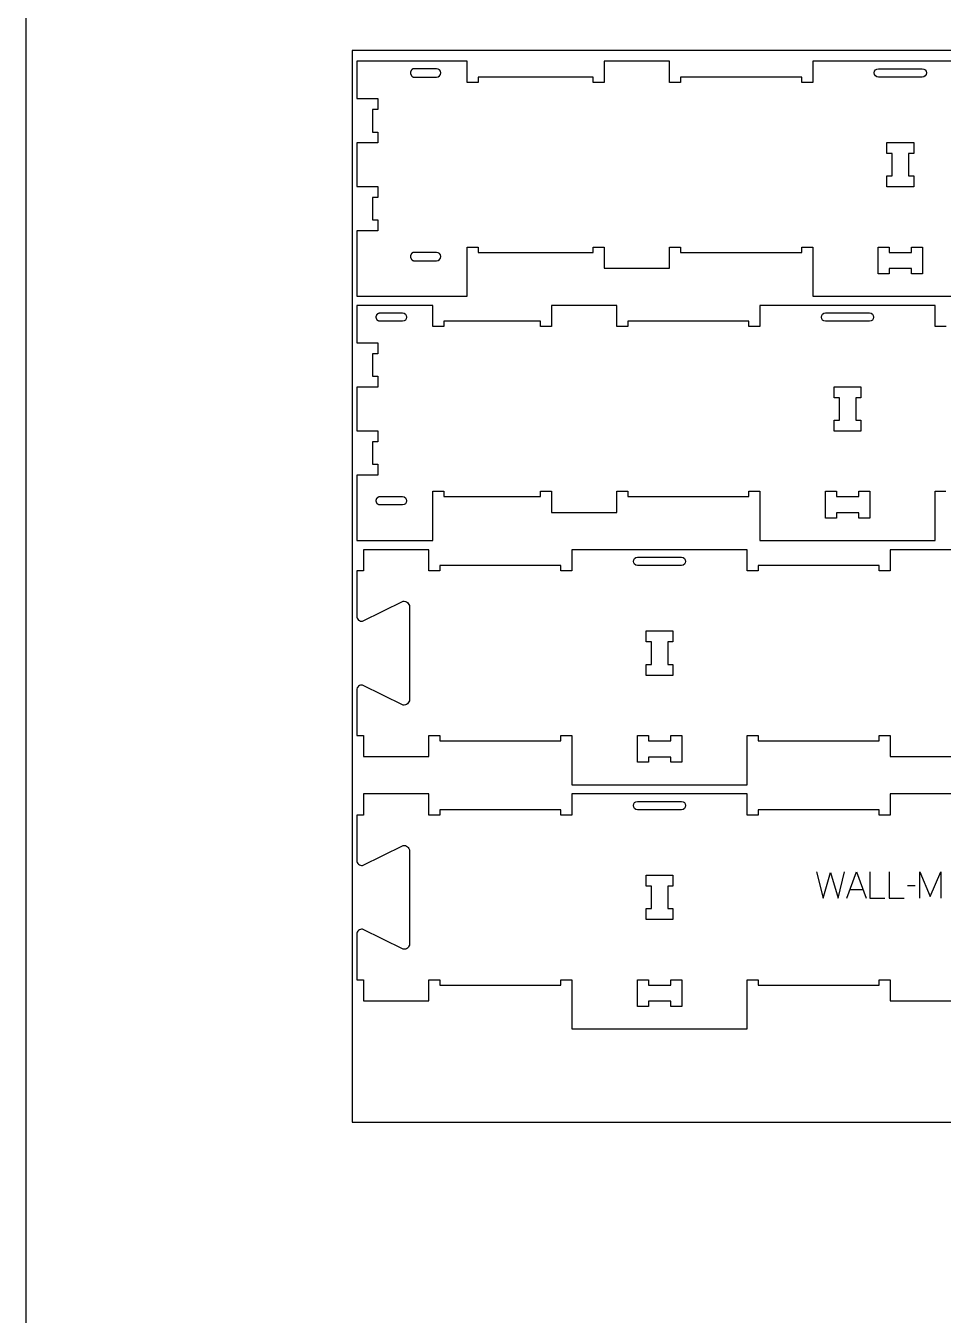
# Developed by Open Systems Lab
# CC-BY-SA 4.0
# Model space of a CAD drawing. Extents: x 0 to 4485, y 0 to 10771.
# Drawn here: x 0 to 1045, y 2810 to 4278 of the extents above; entities that cross this region are included whole.
import ezdxf

# ---------------------------------------------------------------- set-up
doc = ezdxf.new("R2010")
doc.units = 0
for name, color, linetype in [('0_SHEET_SPRUCEPLY_2440X122', 1, 'CONTINUOUS'), ('1_ANYTOOL_1MMDEEP_LABELS_S', 2, 'CONTINUOUS'), ('3_ANYTOOL_CUTTHROUGH_INSID', 4, 'CONTINUOUS'), ('4_ANYTOOL_CUTTHROUGH_OUTSI', 5, 'CONTINUOUS'), ('DONOTCUT', 7, 'CONTINUOUS')]:
    doc.layers.add(name, color=color, linetype=linetype)

msp = doc.modelspace()

# ---------------------------------------------------------------- linework, layer by layer
at = {"layer": '0_SHEET_SPRUCEPLY_2440X122'}
msp.add_lwpolyline([(371.7, 4249.4), (371.7, 3029.4), (2811.7, 3029.4), (2811.7, 4249.4)], close=True, dxfattribs=at)
at = {"layer": '1_ANYTOOL_1MMDEEP_LABELS_S', "color": 2}
for points in [[(900.4, 3314.6), (908.1, 3284.6), (916.5, 3313.7), (925, 3284.6), (932.5, 3314.6)], [(935.1, 3284.6), (946, 3314.6), (957, 3284.6)], [(961.3, 3314.6), (961.3, 3284.6), (978.4, 3284.6)], [(983.1, 3314.6), (983.1, 3284.6), (1000.2, 3284.6)], [(1018, 3284.6), (1018, 3314.6), (1030, 3286.3), (1042, 3314.5), (1042, 3284.6)], [(938.6, 3294.2), (953.5, 3294.2)], [(1012.9, 3298.5), (1004.1, 3298.4)]]:
    msp.add_lwpolyline(points, dxfattribs=at)
at = {"layer": '3_ANYTOOL_CUTTHROUGH_INSID', "color": 4}
for points in [[(467.9, 4228.6), (442.2, 4228.6), (442.1, 4228.6), (442, 4228.6), (441.9, 4228.6), (441.8, 4228.6), (441.7, 4228.6), (441.6, 4228.6), (441.5, 4228.5), (441.4, 4228.5), (441.3, 4228.5), (441.2, 4228.5), (441.1, 4228.4), (441, 4228.4), (440.9, 4228.4), (440.8, 4228.3), (440.7, 4228.3), (440.6, 4228.3), (440.5, 4228.2), (440.4, 4228.2), (440.3, 4228.1), (440.2, 4228.1), (440.1, 4228), (440.1, 4227.9), (440, 4227.9), (439.9, 4227.8), (439.8, 4227.7), (439.7, 4227.7), (439.6, 4227.6), (439.6, 4227.5), (439.5, 4227.4), (439.4, 4227.3), (439.3, 4227.3), (439.3, 4227.2), (439.2, 4227.1), (439.1, 4227), (439.1, 4226.9), (439, 4226.8), (438.9, 4226.7), (438.9, 4226.6), (438.8, 4226.5), (438.8, 4226.4), (438.7, 4226.3), (438.7, 4226.2), (438.6, 4226.1), (438.6, 4226), (438.5, 4225.9), (438.5, 4225.8), (438.5, 4225.7), (438.4, 4225.6), (438.4, 4225.5), (438.4, 4225.4), (438.3, 4225.3), (438.3, 4225.2), (438.3, 4225), (438.3, 4224.9), (438.2, 4224.8), (438.2, 4224.7), (438.2, 4224.6), (438.2, 4224.5), (438.2, 4224.4), (438.2, 4224.3), (438.2, 4224.2), (438.2, 4224.1), (438.2, 4224), (438.2, 4223.9), (438.2, 4223.8), (438.2, 4223.6), (438.2, 4223.5), (438.2, 4223.4), (438.2, 4223.3), (438.2, 4223.2), (438.2, 4223.1), (438.2, 4223), (438.2, 4222.9), (438.3, 4222.8), (438.3, 4222.7), (438.3, 4222.6), (438.3, 4222.5), (438.4, 4222.4), (438.4, 4222.2), (438.4, 4222.1), (438.5, 4222), (438.5, 4221.9), (438.5, 4221.8), (438.6, 4221.7), (438.6, 4221.6), (438.7, 4221.5), (438.7, 4221.4), (438.8, 4221.3), (438.8, 4221.2), (438.9, 4221.1), (438.9, 4221), (439, 4220.9), (439.1, 4220.8), (439.1, 4220.7), (439.2, 4220.6), (439.3, 4220.5), (439.3, 4220.5), (439.4, 4220.4), (439.5, 4220.3), (439.6, 4220.2), (439.6, 4220.1), (439.7, 4220.1), (439.8, 4220), (439.9, 4219.9), (440, 4219.9), (440.1, 4219.8), (440.1, 4219.7), (440.2, 4219.7), (440.3, 4219.6), (440.4, 4219.6), (440.5, 4219.5), (440.6, 4219.5), (440.7, 4219.4), (440.8, 4219.4), (440.9, 4219.3), (441, 4219.3), (441.1, 4219.3), (441.2, 4219.2), (441.3, 4219.2), (441.4, 4219.2), (441.5, 4219.2), (441.6, 4219.2), (441.7, 4219.1), (441.8, 4219.1), (441.9, 4219.1), (442, 4219.1), (442.1, 4219.1), (442.2, 4219.1), (467.9, 4219.1, 1)], [(971, 4228.6), (1021, 4228.6, -1), (1021, 4219.1), (971, 4219.1, -1)], [(467.9, 4010.1, 1), (467.9, 4019.6), (442.2, 4019.6), (442.1, 4019.6), (442, 4019.6), (441.9, 4019.6), (441.8, 4019.6), (441.7, 4019.6), (441.6, 4019.6), (441.5, 4019.5), (441.4, 4019.5), (441.3, 4019.5), (441.2, 4019.5), (441.1, 4019.4), (441, 4019.4), (440.9, 4019.4), (440.8, 4019.3), (440.7, 4019.3), (440.6, 4019.3), (440.5, 4019.2), (440.4, 4019.2), (440.3, 4019.1), (440.2, 4019.1), (440.1, 4019), (440.1, 4018.9), (440, 4018.9), (439.9, 4018.8), (439.8, 4018.7), (439.7, 4018.7), (439.6, 4018.6), (439.6, 4018.5), (439.5, 4018.4), (439.4, 4018.3), (439.3, 4018.3), (439.3, 4018.2), (439.2, 4018.1), (439.1, 4018), (439.1, 4017.9), (439, 4017.8), (438.9, 4017.7), (438.9, 4017.6), (438.8, 4017.5), (438.8, 4017.4), (438.7, 4017.3), (438.7, 4017.2), (438.6, 4017.1), (438.6, 4017), (438.5, 4016.9), (438.5, 4016.8), (438.5, 4016.7), (438.4, 4016.6), (438.4, 4016.5), (438.4, 4016.4), (438.3, 4016.3), (438.3, 4016.2), (438.3, 4016), (438.3, 4015.9), (438.2, 4015.8), (438.2, 4015.7), (438.2, 4015.6), (438.2, 4015.5), (438.2, 4015.4), (438.2, 4015.3), (438.2, 4015.2), (438.2, 4015.1), (438.2, 4015), (438.2, 4014.9), (438.2, 4014.8), (438.2, 4014.6), (438.2, 4014.5), (438.2, 4014.4), (438.2, 4014.3), (438.2, 4014.2), (438.2, 4014.1), (438.2, 4014), (438.2, 4013.9), (438.3, 4013.8), (438.3, 4013.7), (438.3, 4013.6), (438.3, 4013.5), (438.4, 4013.4), (438.4, 4013.2), (438.4, 4013.1), (438.5, 4013), (438.5, 4012.9), (438.5, 4012.8), (438.6, 4012.7), (438.6, 4012.6), (438.7, 4012.5), (438.7, 4012.4), (438.8, 4012.3), (438.8, 4012.2), (438.9, 4012.1), (438.9, 4012), (439, 4011.9), (439.1, 4011.8), (439.1, 4011.7), (439.2, 4011.6), (439.3, 4011.5), (439.3, 4011.5), (439.4, 4011.4), (439.5, 4011.3), (439.6, 4011.2), (439.6, 4011.1), (439.7, 4011.1), (439.8, 4011), (439.9, 4010.9), (440, 4010.9), (440.1, 4010.8), (440.1, 4010.7), (440.2, 4010.7), (440.3, 4010.6), (440.4, 4010.6), (440.5, 4010.5), (440.6, 4010.5), (440.7, 4010.4), (440.8, 4010.4), (440.9, 4010.3), (441, 4010.3), (441.1, 4010.3), (441.2, 4010.2), (441.3, 4010.2), (441.4, 4010.2), (441.5, 4010.2), (441.6, 4010.2), (441.7, 4010.1), (441.8, 4010.1), (441.9, 4010.1), (442, 4010.1), (442.1, 4010.1), (442.2, 4010.1)], [(428.9, 3950.6, -1), (428.9, 3941.1), (403.2, 3941.1), (403.1, 3941.1), (403, 3941.1), (402.9, 3941.1), (402.8, 3941.1), (402.7, 3941.1), (402.6, 3941.2), (402.5, 3941.2), (402.4, 3941.2), (402.3, 3941.2), (402.2, 3941.2), (402.1, 3941.3), (402, 3941.3), (401.9, 3941.3), (401.8, 3941.4), (401.7, 3941.4), (401.6, 3941.5), (401.5, 3941.5), (401.4, 3941.6), (401.3, 3941.6), (401.2, 3941.7), (401.2, 3941.7), (401.1, 3941.8), (401, 3941.9), (400.9, 3941.9), (400.8, 3942), (400.7, 3942.1), (400.6, 3942.1), (400.6, 3942.2), (400.5, 3942.3), (400.4, 3942.4), (400.3, 3942.5), (400.3, 3942.5), (400.2, 3942.6), (400.1, 3942.7), (400.1, 3942.8), (400, 3942.9), (399.9, 3943), (399.9, 3943.1), (399.8, 3943.2), (399.8, 3943.3), (399.7, 3943.4), (399.7, 3943.5), (399.6, 3943.6), (399.6, 3943.7), (399.5, 3943.8), (399.5, 3943.9), (399.5, 3944), (399.4, 3944.1), (399.4, 3944.2), (399.4, 3944.4), (399.3, 3944.5), (399.3, 3944.6), (399.3, 3944.7), (399.3, 3944.8), (399.2, 3944.9), (399.2, 3945), (399.2, 3945.1), (399.2, 3945.2), (399.2, 3945.3), (399.2, 3945.4), (399.2, 3945.5), (399.2, 3945.6), (399.2, 3945.8), (399.2, 3945.9), (399.2, 3946), (399.2, 3946.1), (399.2, 3946.2), (399.2, 3946.3), (399.2, 3946.4), (399.2, 3946.5), (399.2, 3946.6), (399.2, 3946.7), (399.2, 3946.8), (399.3, 3946.9), (399.3, 3947), (399.3, 3947.2), (399.3, 3947.3), (399.4, 3947.4), (399.4, 3947.5), (399.4, 3947.6), (399.5, 3947.7), (399.5, 3947.8), (399.5, 3947.9), (399.6, 3948), (399.6, 3948.1), (399.7, 3948.2), (399.7, 3948.3), (399.8, 3948.4), (399.8, 3948.5), (399.9, 3948.6), (399.9, 3948.7), (400, 3948.8), (400.1, 3948.9), (400.1, 3949), (400.2, 3949.1), (400.3, 3949.2), (400.3, 3949.3), (400.4, 3949.3), (400.5, 3949.4), (400.6, 3949.5), (400.6, 3949.6), (400.7, 3949.7), (400.8, 3949.7), (400.9, 3949.8), (401, 3949.9), (401.1, 3949.9), (401.2, 3950), (401.2, 3950.1), (401.3, 3950.1), (401.4, 3950.2), (401.5, 3950.2), (401.6, 3950.3), (401.7, 3950.3), (401.8, 3950.3), (401.9, 3950.4), (402, 3950.4), (402.1, 3950.4), (402.2, 3950.5), (402.3, 3950.5), (402.4, 3950.5), (402.5, 3950.5), (402.6, 3950.6), (402.7, 3950.6), (402.8, 3950.6), (402.9, 3950.6), (403, 3950.6), (403.1, 3950.6), (403.2, 3950.6)], [(910.8, 3950.6), (960.8, 3950.6, -1), (960.8, 3941.1), (910.8, 3941.1, -1)], [(428.9, 3732.1), (403.2, 3732.1), (403.1, 3732.1), (403, 3732.1), (402.9, 3732.1), (402.8, 3732.1), (402.7, 3732.1), (402.6, 3732.2), (402.5, 3732.2), (402.4, 3732.2), (402.3, 3732.2), (402.2, 3732.2), (402.1, 3732.3), (402, 3732.3), (401.9, 3732.3), (401.8, 3732.4), (401.7, 3732.4), (401.6, 3732.5), (401.5, 3732.5), (401.4, 3732.6), (401.3, 3732.6), (401.2, 3732.7), (401.2, 3732.7), (401.1, 3732.8), (401, 3732.9), (400.9, 3732.9), (400.8, 3733), (400.7, 3733.1), (400.6, 3733.1), (400.6, 3733.2), (400.5, 3733.3), (400.4, 3733.4), (400.3, 3733.5), (400.3, 3733.5), (400.2, 3733.6), (400.1, 3733.7), (400.1, 3733.8), (400, 3733.9), (399.9, 3734), (399.9, 3734.1), (399.8, 3734.2), (399.8, 3734.3), (399.7, 3734.4), (399.7, 3734.5), (399.6, 3734.6), (399.6, 3734.7), (399.5, 3734.8), (399.5, 3734.9), (399.5, 3735), (399.4, 3735.1), (399.4, 3735.2), (399.4, 3735.4), (399.3, 3735.5), (399.3, 3735.6), (399.3, 3735.7), (399.3, 3735.8), (399.2, 3735.9), (399.2, 3736), (399.2, 3736.1), (399.2, 3736.2), (399.2, 3736.3), (399.2, 3736.4), (399.2, 3736.5), (399.2, 3736.6), (399.2, 3736.8), (399.2, 3736.9), (399.2, 3737), (399.2, 3737.1), (399.2, 3737.2), (399.2, 3737.3), (399.2, 3737.4), (399.2, 3737.5), (399.2, 3737.6), (399.2, 3737.7), (399.2, 3737.8), (399.3, 3737.9), (399.3, 3738), (399.3, 3738.2), (399.3, 3738.3), (399.4, 3738.4), (399.4, 3738.5), (399.4, 3738.6), (399.5, 3738.7), (399.5, 3738.8), (399.5, 3738.9), (399.6, 3739), (399.6, 3739.1), (399.7, 3739.2), (399.7, 3739.3), (399.8, 3739.4), (399.8, 3739.5), (399.9, 3739.6), (399.9, 3739.7), (400, 3739.8), (400.1, 3739.9), (400.1, 3740), (400.2, 3740.1), (400.3, 3740.2), (400.3, 3740.3), (400.4, 3740.3), (400.5, 3740.4), (400.6, 3740.5), (400.6, 3740.6), (400.7, 3740.7), (400.8, 3740.7), (400.9, 3740.8), (401, 3740.9), (401.1, 3740.9), (401.2, 3741), (401.2, 3741.1), (401.3, 3741.1), (401.4, 3741.2), (401.5, 3741.2), (401.6, 3741.3), (401.7, 3741.3), (401.8, 3741.3), (401.9, 3741.4), (402, 3741.4), (402.1, 3741.4), (402.2, 3741.5), (402.3, 3741.5), (402.4, 3741.5), (402.5, 3741.5), (402.6, 3741.6), (402.7, 3741.6), (402.8, 3741.6), (402.9, 3741.6), (403, 3741.6), (403.1, 3741.6), (403.2, 3741.6), (428.9, 3741.6, -1)], [(696.7, 3672.6), (746.7, 3672.6, -1), (746.7, 3663.1), (696.7, 3663.1, -1)], [(696.7, 3394.6), (746.7, 3394.6, -1), (746.7, 3385.1), (696.7, 3385.1, -1)]]:
    msp.add_lwpolyline(points, format="xyb", close=True, dxfattribs=at)
for points in [[(986.7, 4106.6), (986.7, 4132.1), (980.7, 4132.1), (980.7, 4144.6), (1011.2, 4144.6), (1011.2, 4132.1), (1005.2, 4132.1), (1005.2, 4106.6), (1011.2, 4106.6), (1011.2, 4094.1), (980.7, 4094.1), (980.7, 4106.6)], [(1008.7, 4001.1), (983.2, 4001.1), (983.2, 3995.1), (970.7, 3995.1), (970.7, 4025.6), (983.2, 4025.6), (983.2, 4019.6), (1008.7, 4019.6), (1008.7, 4025.6), (1021.2, 4025.6), (1021.2, 3995.1), (1008.7, 3995.1)], [(926.6, 3828.6), (926.6, 3854.1), (920.6, 3854.1), (920.6, 3866.6), (951.1, 3866.6), (951.1, 3854.1), (945.1, 3854.1), (945.1, 3828.6), (951.1, 3828.6), (951.1, 3816.1), (920.6, 3816.1), (920.6, 3828.6)], [(948.6, 3723.1), (923.1, 3723.1), (923.1, 3717.1), (910.6, 3717.1), (910.6, 3747.6), (923.1, 3747.6), (923.1, 3741.6), (948.6, 3741.6), (948.6, 3747.6), (961.1, 3747.6), (961.1, 3717.1), (948.6, 3717.1)], [(712.5, 3550.6), (712.5, 3576.1), (706.5, 3576.1), (706.5, 3588.6), (737, 3588.6), (737, 3576.1), (731, 3576.1), (731, 3550.6), (737, 3550.6), (737, 3538.1), (706.5, 3538.1), (706.5, 3550.6)], [(734.5, 3445.1), (709, 3445.1), (709, 3439.1), (696.5, 3439.1), (696.5, 3469.6), (709, 3469.6), (709, 3463.6), (734.5, 3463.6), (734.5, 3469.6), (747, 3469.6), (747, 3439.1), (734.5, 3439.1)], [(712.5, 3272.6), (712.5, 3298.1), (706.5, 3298.1), (706.5, 3310.6), (737, 3310.6), (737, 3298.1), (731, 3298.1), (731, 3272.6), (737, 3272.6), (737, 3260.1), (706.5, 3260.1), (706.5, 3272.6)], [(734.5, 3167.1), (709, 3167.1), (709, 3161.1), (696.5, 3161.1), (696.5, 3191.6), (709, 3191.6), (709, 3185.6), (734.5, 3185.6), (734.5, 3191.6), (747, 3191.6), (747, 3161.1), (734.5, 3161.1)]]:
    msp.add_lwpolyline(points, close=True, dxfattribs=at)
at = {"layer": '4_ANYTOOL_CUTTHROUGH_OUTSI', "color": 5}
for points in [[(1095.7, 4237.1), (896.2, 4237.1), (896.2, 4213.1), (883.7, 4213.1), (883.7, 4219.1), (745.7, 4219.1), (745.7, 4213.1), (733.2, 4213.1), (733.2, 4237.1), (658.7, 4237.1), (658.7, 4213.1), (646.2, 4213.1), (646.2, 4219.1), (546, 4219.1), (515.1, 4219.1), (515.1, 4213.1), (502.8, 4213.1), (502.6, 4213.1), (502.6, 4213.4), (502.6, 4213.4), (502.6, 4237.1), (377, 4237.1), (377, 4194.6), (401, 4194.6), (401, 4182.1), (395, 4182.1), (395, 4156.6), (401, 4156.6), (401, 4144.1), (377, 4144.1), (377, 4094.6), (400.7, 4094.6), (401, 4094.6), (401, 4082.1), (395, 4082.1), (395, 4056.6), (401, 4056.6), (401, 4044.1), (400.7, 4044.1), (377, 4044.1), (377, 3969.6), (502.6, 3969.6), (502.6, 4025.6), (515.1, 4025.6), (515.1, 4019.6), (546, 4019.6), (646.2, 4019.6), (646.2, 4025.6), (658.7, 4025.6), (658.7, 4001.6), (733.2, 4001.6), (733.2, 4025.6), (745.7, 4025.6), (745.7, 4019.6), (883.7, 4019.6), (883.7, 4025.6), (896, 4025.6), (896.2, 4025.6), (896.2, 3969.6), (1095.7, 3969.6)], [(1048.1, 3935.1), (1035.6, 3935.1), (1035.6, 3959.1), (836.1, 3959.1), (836.1, 3935.1), (823.6, 3935.1), (823.6, 3941.1), (685.6, 3941.1), (685.6, 3935.1), (673.1, 3935.1), (673.1, 3959.1), (598.6, 3959.1), (598.6, 3935.1), (586.1, 3935.1), (586.1, 3941.1), (476.2, 3941.1), (476.2, 3941.1), (476.2, 3935.1), (475.9, 3935.1), (463.9, 3935.1), (463.7, 3935.1), (463.7, 3959.1), (377, 3959.1), (377, 3916.6), (401, 3916.6), (401, 3904.1), (395, 3904.1), (395, 3878.6), (401, 3878.6), (401, 3866.1), (377, 3866.1), (377, 3816.6), (401, 3816.6), (401, 3804.1), (395, 3804.1), (395, 3778.6), (401, 3778.6), (401, 3766.1), (377, 3766.1), (377, 3691.6), (463.7, 3691.6), (463.7, 3747.4), (463.7, 3747.6), (476.2, 3747.6), (476.2, 3741.6), (586.1, 3741.6), (586.1, 3747.6), (598.6, 3747.6), (598.6, 3723.6), (673.1, 3723.6), (673.1, 3747.6), (685.6, 3747.6), (685.6, 3741.6), (823.6, 3741.6), (823.6, 3747.6), (823.8, 3747.6), (835.8, 3747.6), (836.1, 3747.6), (836.1, 3691.6), (1035.6, 3691.6), (1035.6, 3747.6), (1035.8, 3747.6), (1047.8, 3747.6)]]:
    msp.add_lwpolyline(points, dxfattribs=at)
for points in [[(1059, 3681.1), (984.5, 3681.1), (984.5, 3657.1), (972, 3657.1), (972, 3663.1), (834, 3663.1), (834, 3657.1), (833.7, 3657.1), (821.7, 3657.1), (821.5, 3657.1), (821.5, 3681.1), (622, 3681.1), (622, 3657.1), (621.7, 3657.1), (609.7, 3657.1), (609.5, 3657.1), (609.5, 3663.1), (471.5, 3663.1), (471.5, 3657.1), (459.2, 3657.1), (459, 3657.1), (459, 3681.1), (384.5, 3681.1), (384.5, 3657.1), (377, 3657.1), (377, 3605.4), (377, 3605.4, 0.220464), (379, 3601.1, 0.218803), (383.6, 3599.8), (429.6, 3622.4), (429.6, 3622.4), (429.7, 3622.4), (429.7, 3622.4, -0.220464), (434.7, 3621, -0.220464), (437, 3616.3), (437, 3510.4, -0.220464), (434.7, 3505.7, -0.220464), (429.7, 3504.3), (429.6, 3504.3), (429.6, 3504.3), (383.6, 3527), (383.6, 3527, 0.218803), (379, 3525.7, 0.220464), (377, 3521.3), (377, 3469.6), (384.5, 3469.6), (384.5, 3445.6), (459, 3445.6), (459, 3469.6), (459.2, 3469.6), (471.5, 3469.6), (471.5, 3463.6), (609.5, 3463.6), (609.5, 3469.6), (609.7, 3469.6), (621.7, 3469.6), (622, 3469.6), (622, 3413.6), (821.5, 3413.6), (821.5, 3469.6), (834, 3469.6), (834, 3463.6), (972, 3463.6), (972, 3469.6), (984.5, 3469.6), (984.5, 3445.6), (1059, 3445.6)], [(1059, 3403.1), (984.5, 3403.1), (984.5, 3379.1), (972, 3379.1), (972, 3385.1), (834, 3385.1), (834, 3385.1), (834, 3379.1), (821.5, 3379.1), (821.5, 3403.1), (622, 3403.1), (622, 3379.1), (609.5, 3379.1), (609.5, 3385.1), (471.5, 3385.1), (471.5, 3379.1), (459, 3379.1), (459, 3403.1), (384.5, 3403.1), (384.5, 3379.1), (377, 3379.1), (377, 3327.4), (377, 3327.4, 0.220464), (379, 3323.1, 0.218803), (383.6, 3321.8), (429.6, 3344.4), (429.6, 3344.4), (429.7, 3344.4), (429.7, 3344.4, -0.220464), (434.7, 3343, -0.220464), (437, 3338.3), (437, 3232.4, -0.463455), (429.7, 3226.3), (429.6, 3226.3), (429.6, 3226.3), (383.6, 3249), (383.6, 3249, 0.461531), (377, 3243.3), (377, 3191.6), (384.5, 3191.6), (384.5, 3191.4), (384.5, 3167.6), (459, 3167.6), (459, 3191.4), (459, 3191.6), (471.5, 3191.6), (471.5, 3185.6), (609.5, 3185.6), (609.5, 3191.6), (622, 3191.6), (622, 3191.4), (622, 3135.6), (821.5, 3135.6), (821.5, 3191.6), (834, 3191.6), (834, 3185.6), (972, 3185.6), (972, 3191.6), (984.5, 3191.6), (984.5, 3167.6), (1059, 3167.6)]]:
    msp.add_lwpolyline(points, format="xyb", dxfattribs=at)
at = {"layer": 'DONOTCUT'}
msp.add_lwpolyline([(0, 0), (3183.4, 0), (3183.4, 7593.4), (0, 7593.4)], close=True, dxfattribs=at)

doc.saveas('drawing.dxf')
